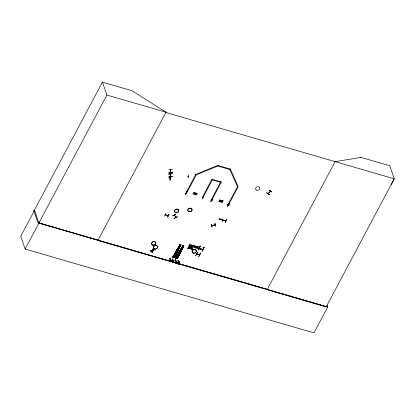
<?xml version="1.0" encoding="UTF-8"?>
<svg xmlns="http://www.w3.org/2000/svg" width="415" height="415" viewBox="0 0 415 415"><rect width="100%" height="100%" fill="white"/><g stroke="black" fill="none" stroke-linecap="round" stroke-linejoin="round"><path stroke-width="0.62" d="M194.464 246.743L194.645 247.221M194.5 246.961L194.832 246.157A0.534 0.431 -19 0 1 195.175 246.048L195.667 246.583L195.507 246.328M191.32 245.825L191.372 246.147M190.682 248.196L190.936 247.667L191.507 247.874M190.532 247.734L190.101 248.466L189.173 248.429L189.925 246.832L190.169 246.998L189.925 246.832M266.897 192.949L269.553 194.474L266.897 192.825M269.527 194.479L266.819 193.042M194.739 246.982L194.983 246.422L195.465 246.38M190.314 247.739C189.977 246.889 189.313 249.861 190.303 247.693M191.58 246.079L191.912 245.452L192.41 245.664M192.368 245.488L192.072 246.225L191.569 246.033M196.975 247.397L197.073 247.765M197.805 247.133L197.094 247.693M170.378 176.38L170.565 176.842L170.342 173.807M187.839 248.201C189.94 247.605 187.523 246.816 189.25 247.158C189.8 248.186 188.327 247.698 188.073 248.212C189.058 248.18 188.892 248.896 188.011 248.507A0.586 0.472 -19 0 1 187.85 248.284L188.021 247.729L189.079 247.49M150.225 250.458L152.393 252.445L150.214 250.364M190.309 245.587L189.873 246.069L188.991 245.919L189.764 244.466C190.07 244.803 190.884 246.992 188.991 245.919M170.508 169.419L170.581 169.922L170.69 169.59M170.721 169.885L170.627 169.403M170.767 172.137L170.757 172.448L170.565 171.986M170.539 174.259L170.456 173.792M193.395 246.806C192.783 244.86 195.968 246.577 194.049 245.82C193.468 245.784 192.991 246.769 193.67 246.987C195.237 247.133 193.343 245.587 193.613 246.769M191.357 245.929L191.673 245.26L192.373 245.198A0.545 0.441 -19 0 1 192.581 245.421L192.166 246.375A0.545 0.441 -19 0 1 191.808 246.437L191.574 246.37M196.783 247.278L196.803 247.724M198.022 247.21L197.556 247.843A0.545 0.441 -19 0 1 197.203 247.905L196.969 247.838M268.443 193.297L268.152 193.421M270.238 191.082L270.404 191.102M222.108 221.989L222.985 219.141M222.824 220.339L222.839 220.687L222.902 220.427M226.258 219.379L225.47 222.341M225.62 222.362L226.466 219.494M211.432 224.276L211.899 227.072M212.039 227.031L211.422 224.183M190.91 248.139C191.279 247.091 191.761 249.171 190.884 248.103M190.07 245.581C189.349 246.671 189.339 244.585 190.091 245.571M222.165 219.774L219.099 218.861L222.16 219.8M170.134 177.34L170.026 180.24L170.119 177.252M211.759 225.615L215.089 224.852L214.742 224.603M190.693 248.097L191.424 247.807M192.363 245.639L191.606 246.079M194.531 246.728L194.868 246.266A0.534 0.431 -19 0 1 195.211 246.152L195.714 246.323M191.388 245.81L191.818 245.301L192.41 245.307A0.545 0.441 -19 0 1 192.617 245.524L192.124 246.271A0.545 0.441 -19 0 1 191.772 246.328L191.538 246.261A0.55 0.446 -19 0 1 191.336 246.038L191.315 245.939M174.316 215.178L174.606 215.349L174.367 214.897M175.913 217.216L175.976 217.47L175.758 217.04M391.335 184.379L394.25 178.803L165.86 112.512L166.016 112.211L132.001 90.703L102.443 82.123L34.455 210.073L38.943 223.109L25.154 249.052L313.953 332.877L327.741 306.934L327.108 305.108M34.533 210.312L20.75 236.26L25.154 249.052M102.443 82.123L106.894 95.051L38.906 223.005L267.296 289.296M166.016 112.211L97.867 240.467L326.263 306.758L394.25 178.803L389.752 165.741L360.189 157.161L360.319 157.534L335.128 161.643M165.901 112.522L166.057 112.226L106.894 95.051M165.876 213.377L164.402 216.127M165.139 214.539L165.201 214.871L165.222 214.534M165.253 214.711L165.424 214.918M168.168 215.39L167.94 215.665L167.909 215.344M167.691 217.081L169.024 214.296M230.418 169.128L229.853 169.543L217.745 166.031L196.347 174.782L186.61 193.115L186.008 192.944L195.693 174.45M217.47 165.367L217.745 166.031L217.974 165.336M212.537 179.337L202.852 197.831L202.255 197.654L211.941 179.166M221.345 181.895L211.655 200.388L211.059 200.212L220.744 181.718M188.28 247.293L188.358 246.941M189.027 246.022L189.764 244.466M189.728 245.177L189.982 244.528M227.674 204.891L228.328 205.228L238.07 186.89L237.473 186.719L229.853 169.543L230.081 168.848M189.645 245.343C190.988 245.727 188.597 246.655 189.603 245.234M188.747 248.647L188.83 248.31M190.646 246.074L190.402 245.908L190.983 244.819C190.905 244.949 191.377 246.702 190.76 245.913M189.173 248.429L189.961 246.941M190.438 246.012L190.983 244.819M190.812 245.758L191.185 244.876M189.52 248.222L189.811 247.496M190.454 247.568L189.925 247.454L190.132 246.889M191.087 246.194L191.191 246.007M191.631 247.791C192.036 247.589 191.367 249.778 190.397 248.663C190.781 248.715 191.839 248.85 190.677 248.186M190.433 248.772L190.495 248.476M192.679 246.666C193.546 246.956 192.425 246.199 192.508 246.977L192.378 246.308M191.248 248.507L190.672 248.59M191.362 248.466L191.388 247.921M192.306 246.92L192.295 246.458M192.513 246.344C194.033 244.627 192.928 246.043 193.053 246.775M191.834 247.848L191.237 248.813L190.397 248.663M192.555 246.453L193.042 245.644L193.629 245.696M192.508 246.977L192.638 246.557M192.757 246.51L193.172 245.789L193.53 245.856M191.32 249.451L192.332 247.994L191.564 249.617L191.32 249.451L191.564 249.617M191.357 249.56L192.124 247.937M191.528 249.514L192.332 247.994M193.017 246.666L192.721 246.406M191.834 249.602L192.845 248.144L192.072 249.768L191.834 249.602L192.072 249.768M191.87 249.706L192.638 248.082M192.036 249.659L192.845 248.144M194.578 246.266C192.804 245.099 195.304 247.319 193.426 246.775M195.636 247.522C196.503 247.817 195.382 247.06 195.465 247.833L195.263 247.776C195.621 246.51 195.086 247.864 194.485 246.951M195.289 247.423L195.356 247.138M195.263 247.776L195.252 247.314M195.372 247.273C196.85 245.218 196.228 247.418 195.678 247.262M195.512 247.309L195.999 246.5L196.482 246.494M195.465 247.833L195.595 247.418M195.714 247.371L196.43 246.671M195.916 247.937L196.254 247.817L195.916 247.937L196.191 248.113M196.01 247.631L196.918 246.541L196.373 247.734L196.129 247.568L196.373 247.734M195.958 248.046L196.02 247.75M196.165 247.677L196.71 246.479M196.337 247.631L196.918 246.541M198.095 248.237L197.851 248.071L198.432 246.982C199.127 247.397 197.452 248.652 198.635 247.039M197.888 248.175L198.432 246.982M199.184 247.2L199.428 247.366L199.184 247.2L198.375 248.046M199.221 247.304L198.723 248.16L198.313 247.994M199.392 247.257L198.827 248.196L198.178 248.097M198.131 249.778L200.238 246.152L198.323 249.929M198.152 249.877L200.066 246.105M198.313 249.918L200.238 246.152M197.732 252.144L195.626 255.775L197.748 252.159M200.829 249.405L201.114 248.87M200.663 252.994L198.707 256.667L200.653 253M202.064 250.919L204.17 247.293L202.255 251.07M202.084 251.018L203.998 247.247M202.214 250.966L204.035 247.35M227.731 205.052L237.473 186.719L238.039 186.304M335.289 161.342L267.136 289.597L326.206 306.861M170.404 173.994L170.311 174.072M185.635 194.168L187.113 191.346M187.149 191.45L185.5 194.147L187.098 191.346M186.589 192.783L186.454 192.762M203.599 196.129L202.152 198.982M169.486 261.824L170.954 259.079M169.611 261.855L171.079 259.11M170.363 260.262L170.7 260.656L169.937 258.275M172.728 262.773L174.165 259.94L172.879 262.83M175.172 263.468L176.686 260.75M175.301 259.323L176.24 262.28L175.986 261.875M176.256 262.14L178.652 262.752M212.34 198.749L210.851 201.503L212.47 198.775M212.464 198.702L210.862 201.493M211.8 199.937L211.785 200.279L211.723 199.947M212.003 200.326L212.029 200.04M178.222 260.698C178.855 263.971 180.354 263.011 175.908 262.015M178.647 262.996L178.917 262.762M178.274 264.407L179.721 261.554L178.284 264.386M226.958 204.242L230.097 205M219.053 219.115L222.201 219.877M227.939 204.621L228.198 205.026L228.001 204.808M229.142 203.63L227.539 206.338M227.498 206.338L229.002 203.583M220.552 219.219L220.785 219.39L220.702 218.944M220.754 219.4L220.806 218.975M172.822 257.212L176.749 249.788L178.367 250.214L174.461 257.751M172.739 257.227L176.837 249.747L177.163 249.882L173.102 257.295M172.936 257.284L176.987 249.861L172.697 257.212M177.138 249.835L173.003 257.305L177.044 249.877M179.949 244.668L177.153 249.674L177.475 249.773L180.188 244.819L177.262 249.706M177.329 249.726L180.089 244.746M178.227 249.975L177.952 249.918L180.707 244.938L181.002 245.073L178.294 250.022L177.174 249.591L177.485 249.773M177.947 249.918L180.81 244.933M178.066 250.126L173.937 257.596L178.066 250.126L178.507 250.328M178.082 249.96L180.909 245L179.908 244.715M178.009 249.887L180.909 245M174.16 257.658L178.206 250.24M179.7 250.655L175.638 258.068L179.674 250.639L181.438 251.174L177.387 258.602L176.977 258.436M175.861 258.13L179.913 250.707M183.155 245.602L180.39 250.619L180.063 250.52L182.818 245.535L183.835 245.851L181.231 250.873L180.873 250.764L181.236 250.873L183.855 245.877M175.965 258.166L180.193 250.8M181.075 250.826L180.1 250.442L182.88 245.519L183.741 245.779L180.956 250.769M180.214 250.561L183.036 245.623M180.255 250.572L183.015 245.597M180.883 250.769L183.736 245.862M180.899 250.774L183.638 245.789M176.946 258.431L180.904 251.018L181.324 251.106L177.272 258.529L181.122 251.091M176.894 258.452L180.997 250.976M152.44 250.354L152.679 250.572M170.192 178.735L170.575 178.792L170.129 178.549M268.23 193.618L270.378 191.232M270.347 191.237L270.222 191.331M199.05 248.071L198.536 248.393L198.121 248.009M196.876 247.252L197.841 246.884A0.545 0.441 -19 0 1 198.043 247.101L197.592 247.952A0.545 0.441 -19 0 1 197.239 248.014L197.006 247.947M197.089 247.314C197.95 246.126 197.903 248.471 197.037 247.656M270.45 191.351L270.31 191.045M193.629 246.697L194.199 246.619L193.504 246.567M190.936 248.061L191.357 247.978M150.199 250.38L152.435 252.429M188.088 176.463L188.057 176.266M269.231 190.35L271.851 191.896L269.221 190.35M268.282 193.499L270.476 191.299M271.841 191.896L269.138 190.438M225.713 220.79L222.596 220.51L222.948 220.562M170.575 169.631L170.539 172.22M152.865 248.346L155.189 250.178M151.101 251.231L153.721 249.104M151.221 251.34L153.789 249.104L151.174 251.231M154.105 249.446L151.491 251.573M151.444 251.474L154.048 249.332M151.48 251.557L154.09 249.436M151.584 251.661L154.193 249.529L151.574 251.646M270.284 191.517L270.087 191.253M225.807 220.977L222.487 220.438M202.577 197.457L202.857 197.524M173.076 261.082L173.294 261.274M176.178 262.093L175.218 259.811M193.068 193.862L194.007 193.478L193.354 194.044C192.161 193.769 195.626 192.633 193.105 193.971M195.066 194.443L196.005 194.059L195.351 194.619C194.158 194.35 197.618 193.208 195.102 194.552M218.975 201.384L219.914 200.995L219.26 201.56C218.067 201.291 221.527 200.149 219.011 201.488M220.972 201.965L221.911 201.576L221.257 202.141C220.064 201.866 223.524 200.73 221.008 202.069M194.858 192.705L194.189 193.281L194.894 192.814M196.855 193.286L196.186 193.857L196.892 193.395M221.05 200.404L220.059 200.694L221.013 200.3L220.147 200.995L220.277 201.856M223.047 200.985L222.092 201.379L222.762 200.803C223.96 201.083 220.453 202.235 223.011 200.876M194.37 194.339L194.204 193.369L195.107 192.778M195.143 192.887L194.204 193.369M196.368 194.915L196.202 193.945L197.104 193.359M197.141 193.463L196.202 193.945M220.241 201.752L220.111 200.886L221.013 200.3M172.775 215.795L175.815 214.161M172.837 215.878L175.877 214.249M175.804 217.206L175.758 217.299M177.444 216.672C172.235 219.53 173.081 219.125 177.407 216.573M186.646 192.98L186.387 192.871M212.029 200.331L211.733 200.248M170.42 260.278L170.632 260.651M170.446 260.47L169.662 258.197M214.809 224.8L214.711 224.64M183.772 245.877L181.08 250.831L180.053 250.515M177.189 249.638L179.825 244.715L180.172 244.824M180.063 250.686L176.048 258.151M174.466 257.746L173.937 257.596M175.628 258.057L177.252 258.483M195.75 174.611L196.347 174.782L196.129 174.279L217.522 165.528M170.16 180.115L170.134 177.247M188.244 247.184L189.147 247.496M195.32 247.029L194.728 246.941M215.1 224.842L211.795 225.724L211.697 225.428M215.473 226.139L214.986 223.348M172.329 169.33L168.931 169.808M168.998 172.827C179.446 171.13 161.949 173.838 172.401 172.396M172.365 172.152L168.957 172.562M168.749 174.144L172.163 173.729M172.173 176.536C165.284 177.122 170.461 177.438 172.204 176.671M172.209 176.645L168.801 177.081M188.088 176.489L188.431 176.448M188.088 176.588L188.426 176.562L188.296 176.24M170.238 178.839L170.539 178.792M188.078 176.608L188.296 176.385M188.457 177.926L188.592 175.031M212.06 225.506L211.832 225.708L211.759 225.381M188.711 248.544L187.974 248.403A0.586 0.472 -19 0 1 187.813 248.18M195.221 247.241L194.702 247.174M188.394 247.044C191.108 247.241 186.465 248.31 188.867 248.419M180.094 250.727L179.768 250.598L175.732 258.052M202.852 197.831L202.587 197.26L202.769 197.457M170.705 260.428L173.429 261.466L172.614 259.183M225.869 220.847L225.454 220.749M202.785 197.665L202.489 197.379M173.351 261.476L170.409 260.604L169.611 258.291M222.549 220.624L222.518 220.339M218.031 165.497L230.133 169.009M211.992 179.322L221.397 182.055M193.826 192.404L193.992 193.39M195.823 192.985L195.989 193.971M219.898 200.907L219.732 199.926L220.095 200.798M221.895 201.488L221.729 200.507L222.092 201.379M220.002 200.103L219.732 199.926M221.999 200.678L221.729 200.507M222.274 202.437L222.108 201.467M169.159 214.342L168.952 214.187L167.551 217.035M165.237 214.737L168.251 215.613M165.212 214.856L168.096 215.525M189.691 245.068L190.345 245.602M193.556 246.432L194.199 246.619M195.47 247.205C194.101 247.599 194.993 245.395 195.652 246.577M199.029 248.58L202.8 249.674L199.039 248.585M196.814 253.913L199.719 254.758M196.731 254.068L199.641 254.909M38.943 223.109L327.741 306.934M98.028 240.166L37.921 222.596L33.553 209.907M227.954 204.828L228.266 204.917M211.816 200.144L212.07 200.201M186.371 192.591L186.657 192.97M170.295 260.371L173.423 261.341M175.441 259.987L176.261 262.27L175.939 262.202L178.953 263.069L178.17 260.796M179.674 245.172L180.541 245.431M182.543 246.043L183.56 246.349M179.612 245.192L180.634 245.504M180.847 249.145L181.853 249.41M176.427 250.51L177.957 250.966M179.353 251.355L180.883 251.817M177.589 254.587L179.119 255.049M174.663 253.736L176.193 254.198M177.179 255.339L178.709 255.801M174.248 254.488L175.784 254.95M173.885 255.158L175.421 255.619M176.816 256.008L178.346 256.47M176.406 256.761L177.936 257.222M173.475 255.915L175.006 256.377M173.2 256.418L174.736 256.88M176.131 257.264L177.662 257.725M172.79 257.17L174.321 257.632M191.284 248.616L190.646 248.092M191.325 248.362L190.983 248.212M183.643 245.81L183.918 245.924M174.476 215.095L175.991 217.444M227.908 204.932L227.876 204.683M170.71 169.647L170.757 172.417M170.524 174.01L170.565 176.811L170.498 176.37M266.907 192.918L269.517 194.495M176.162 258.218L175.721 258.021M190.926 246.147L190.693 245.805M174.45 215.364L175.81 217.491M194.536 246.209L193.592 246.183M197.81 247.112L197.234 246.972L197.032 247.714M170.627 172.427L170.534 172.023M230.475 169.289L238.096 186.465M191.606 246.137L191.875 245.348L192.404 245.597M220.464 182.252L212.252 179.871M228.151 204.683L228.328 205.228M225.527 220.624L225.553 220.956L225.485 220.65M212.013 199.999L211.941 200.139M215.017 224.562L215.105 224.868L214.975 224.541M212.086 225.387L212.127 225.646L211.992 225.319M188.026 176.302L188.125 176.614M186.454 192.581L186.61 193.115M170.472 169.481L170.581 169.922M170.684 171.971L170.788 172.386M170.435 178.481L170.575 178.792M170.202 178.512L170.264 178.855M189.925 247.454C191.154 246.873 190.158 249.654 189.401 248.269M182.372 248.461L181.365 248.196M181.397 250.25L180.39 249.986M179.441 247.61L178.434 247.35M178.652 249.062L177.646 248.798M178.471 249.399L177.464 249.135M165.435 214.591L165.362 214.731M177.947 260.62L178.704 263.011L177.895 260.713M175.166 259.904L175.95 262.176M172.666 259.09L173.48 261.372M172.386 259.007L173.138 261.414L172.339 259.1M169.885 258.374L170.7 260.656M214.788 223.301L215.427 226.165M198.064 247.205L198.007 246.998A0.545 0.441 -19 0 0 197.805 246.775L197.099 246.837L196.783 247.62A0.545 0.441 -19 0 0 197.032 247.854M221.963 200.575L222.056 201.27M219.966 199.994L220.059 200.694M196.056 193.053L196.186 193.857M194.059 192.477L194.189 193.281M221.911 201.576L222.041 202.37M219.914 200.995L220.043 201.789M196.005 194.059L196.134 194.848M194.007 193.478L194.137 194.272M191.637 246.386A0.545 0.441 -19 0 1 191.44 246.168M197.068 247.963A0.545 0.441 -19 0 1 196.866 247.739M178.549 247.693L179.047 247.667L178.549 247.693M181.474 248.544L181.972 248.518L181.474 248.544M200.844 248.767L200.538 249.342L200.839 249.431L201.145 248.855L200.844 248.767M178.274 250.255L174.233 257.684L178.274 250.255M172.163 173.626L168.723 174.072L172.158 173.626M202.681 249.721L198.92 248.626L202.681 249.721M179.166 248.113L178.149 247.807L179.166 248.113M182.097 248.964L181.075 248.658L182.097 248.964M178.927 248.559L177.905 248.253L178.927 248.559M181.578 249.913L180.561 249.607L181.578 249.913M189.038 211.697A2.158 1.748 -19 0 0 192.057 209.611A2.158 1.748 -19 0 0 188.742 208.652A2.158 1.748 -19 0 0 189.038 211.697M189.012 211.619A2.158 1.748 -19 0 0 192.026 209.534A2.158 1.748 -19 0 0 188.716 208.574A2.158 1.748 -19 0 0 189.012 211.619M175.747 212.646A2.158 1.748 -19 0 0 178.766 210.561A2.158 1.748 -19 0 0 175.457 209.601A2.158 1.748 -19 0 0 175.747 212.646M175.721 212.563A2.158 1.748 -19 0 0 178.741 210.483A2.158 1.748 -19 0 0 175.431 209.523A2.158 1.748 -19 0 0 175.721 212.563M256.786 190.189A2.158 1.748 -19 0 0 259.806 188.109A2.158 1.748 -19 0 0 256.496 187.144A2.158 1.748 -19 0 0 256.786 190.189M152.845 245.109A2.158 1.748 -19 0 0 155.864 243.029A2.158 1.748 -19 0 0 152.554 242.064A2.158 1.748 -19 0 0 152.845 245.109M152.819 245.032A2.158 1.748 -19 0 0 155.838 242.951A2.158 1.748 -19 0 0 152.523 241.987A2.158 1.748 -19 0 0 152.819 245.032M154.577 249.01A2.158 1.748 -19 0 0 157.596 246.93A2.158 1.748 -19 0 0 154.281 245.965A2.158 1.748 -19 0 0 154.577 249.01M154.551 248.933A2.158 1.748 -19 0 0 157.565 246.852A2.158 1.748 -19 0 0 154.256 245.888A2.158 1.748 -19 0 0 154.551 248.933M193.317 253.114A2.158 1.748 -19 0 0 196.331 251.028A2.158 1.748 -19 0 0 193.022 250.069A2.158 1.748 -19 0 0 193.317 253.114M193.286 253.031A2.158 1.748 -19 0 0 196.305 250.951A2.158 1.748 -19 0 0 192.996 249.986A2.158 1.748 -19 0 0 193.286 253.031"/></g></svg>
